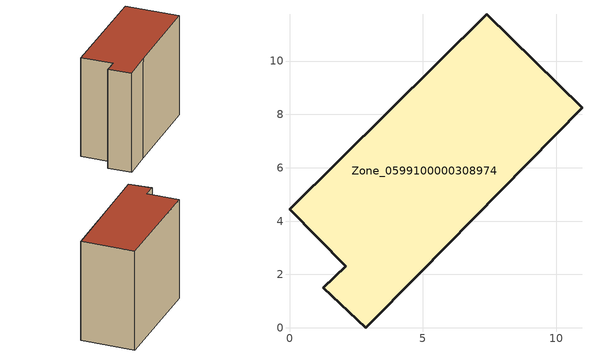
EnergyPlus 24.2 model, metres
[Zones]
Zone_0599100000308974
 floor ground (C_G): 1.27,1.51 2.11,2.31 0,4.44 7.4,11.76 10.96,8.24 4.86,2.02 2.86,0 z0
 wall outside (C_F): 2.11,2.31 1.27,1.51 2.86,0 4.86,2.02 10.96,8.24 7.4,11.76 0,4.44 2.11,2.31 z0:9.65
 roof outside (C_R): 7.4,11.76 0,4.44 2.11,2.31 1.27,1.51 2.86,0 4.86,2.02 10.96,8.24 z9.65
[BUILDING]
Pand.0599100000308974: North Axis=0; Terrain=City; Loads Convergence Tolerance Value=0.04; Temperature Convergence Tolerance Value=0.4; Solar Distribution=FullExterior; Maximum Number of Warmup Days=25; Minimum Number of Warmup Days=1
[Site:Location]
Rotterdam.The.Hague.AP_ZH_NLD Design_Conditions: Latitude=51.96; Longitude=4.45; Time Zone=1; Elevation=-4.5
[SITE:GROUNDTEMPERATURE:BUILDINGSURFACE]
18, 18, 18, 18, 18, 18, 18, 18, 18, 18, 18, 18
[MATERIAL] Thermal Absorptance=0.9; Solar Absorptance=0.7; Visible Absorptance=0.7
Name | Roughness | Thickness | Conductivity | Density | Specific Heat
G.TI.1946 | MediumSmooth | 0.15 | 1 | 540 | 1210
F.TI.1946 | Rough | 0.3 | 0.857143 | 1920 | 840
R.TI.1946 | MediumRough | 0.2 | 0.1 | 1500 | 1000
[CONSTRUCTION]
C_G: G.TI.1946
C_F: F.TI.1946
C_R: R.TI.1946
[ZONE]
Zone_0599100000308974: Type=1; Multiplier=1; Ceiling Height=Autocalculate; Volume=Autocalculate; Floor Area=autocalculate; Part of Total Floor Area=Yes
[ZONEINFILTRATION:DESIGNFLOWRATE]
Infil_Zone_0599100000308974: Zone or ZoneList or Space or SpaceList=Zone_0599100000308974; Schedule=AlwaysOn; Design Flow Rate Calculation Method=Flow/Area; Flow Rate per Floor Area=0.003; Constant Term Coefficient=1; Temperature Term Coefficient=0; Velocity Term Coefficient=0; Velocity Squared Term Coefficient=0
[HVACTEMPLATE:ZONE:IDEALLOADSAIRSYSTEM]
Zone_0599100000308974: Maximum Heating Supply Air Temperature=50; Minimum Cooling Supply Air Temperature=13; Maximum Heating Supply Air Humidity Ratio=0.0156; Minimum Cooling Supply Air Humidity Ratio=0.0077; Heating Limit=NoLimit; Cooling Limit=NoLimit; Dehumidification Control Type=ConstantSensibleHeatRatio; Cooling Sensible Heat Ratio=0.7; Dehumidification Setpoint=60; Humidification Control Type=None; Humidification Setpoint=30; Outdoor Air Method=None; Outdoor Air Flow Rate per Person=0.00944; Outdoor Air Flow Rate per Zone Floor Area=0; Outdoor Air Flow Rate per Zone=0; Demand Controlled Ventilation Type=None; Outdoor Air Economizer Type=NoEconomizer; Heat Recovery Type=None; Sensible Heat Recovery Effectiveness=0.7; Latent Heat Recovery Effectiveness=0.65
[ZONECONTROL:THERMOSTAT]
ThermostatControl_Zone_0599100000308974: Zone or ZoneList=Zone_0599100000308974; Control Type Schedule=DualSetpointControlType; Control 1=Thermostat_Zone_0599100000308974; Temperature Difference Between Cutout And Setpoint=0
[THERMOSTATSETPOINT:DUALSETPOINT]
Thermostat_Zone_0599100000308974: Heating Setpoint Temperature Schedule=HeatingSetpoint_Zone_0599100000308974; Cooling Setpoint Temperature Schedule=CoolingSetpoint_Zone_0599100000308974
[SCHEDULE:COMPACT]
HeatingSetpoint_Zone_0599100000308974: Through: 12/31, For: AllDays, Until: 24:00, 21
CoolingSetpoint_Zone_0599100000308974: Through: 12/31, For: AllDays, Until: 24:00, 24
DualSetpointControlType: Through: 12/31, For: AllDays, Until: 24:00, 4
AlwaysOn: Through: 12/31, For: AllDays, Until: 24:00, 1
